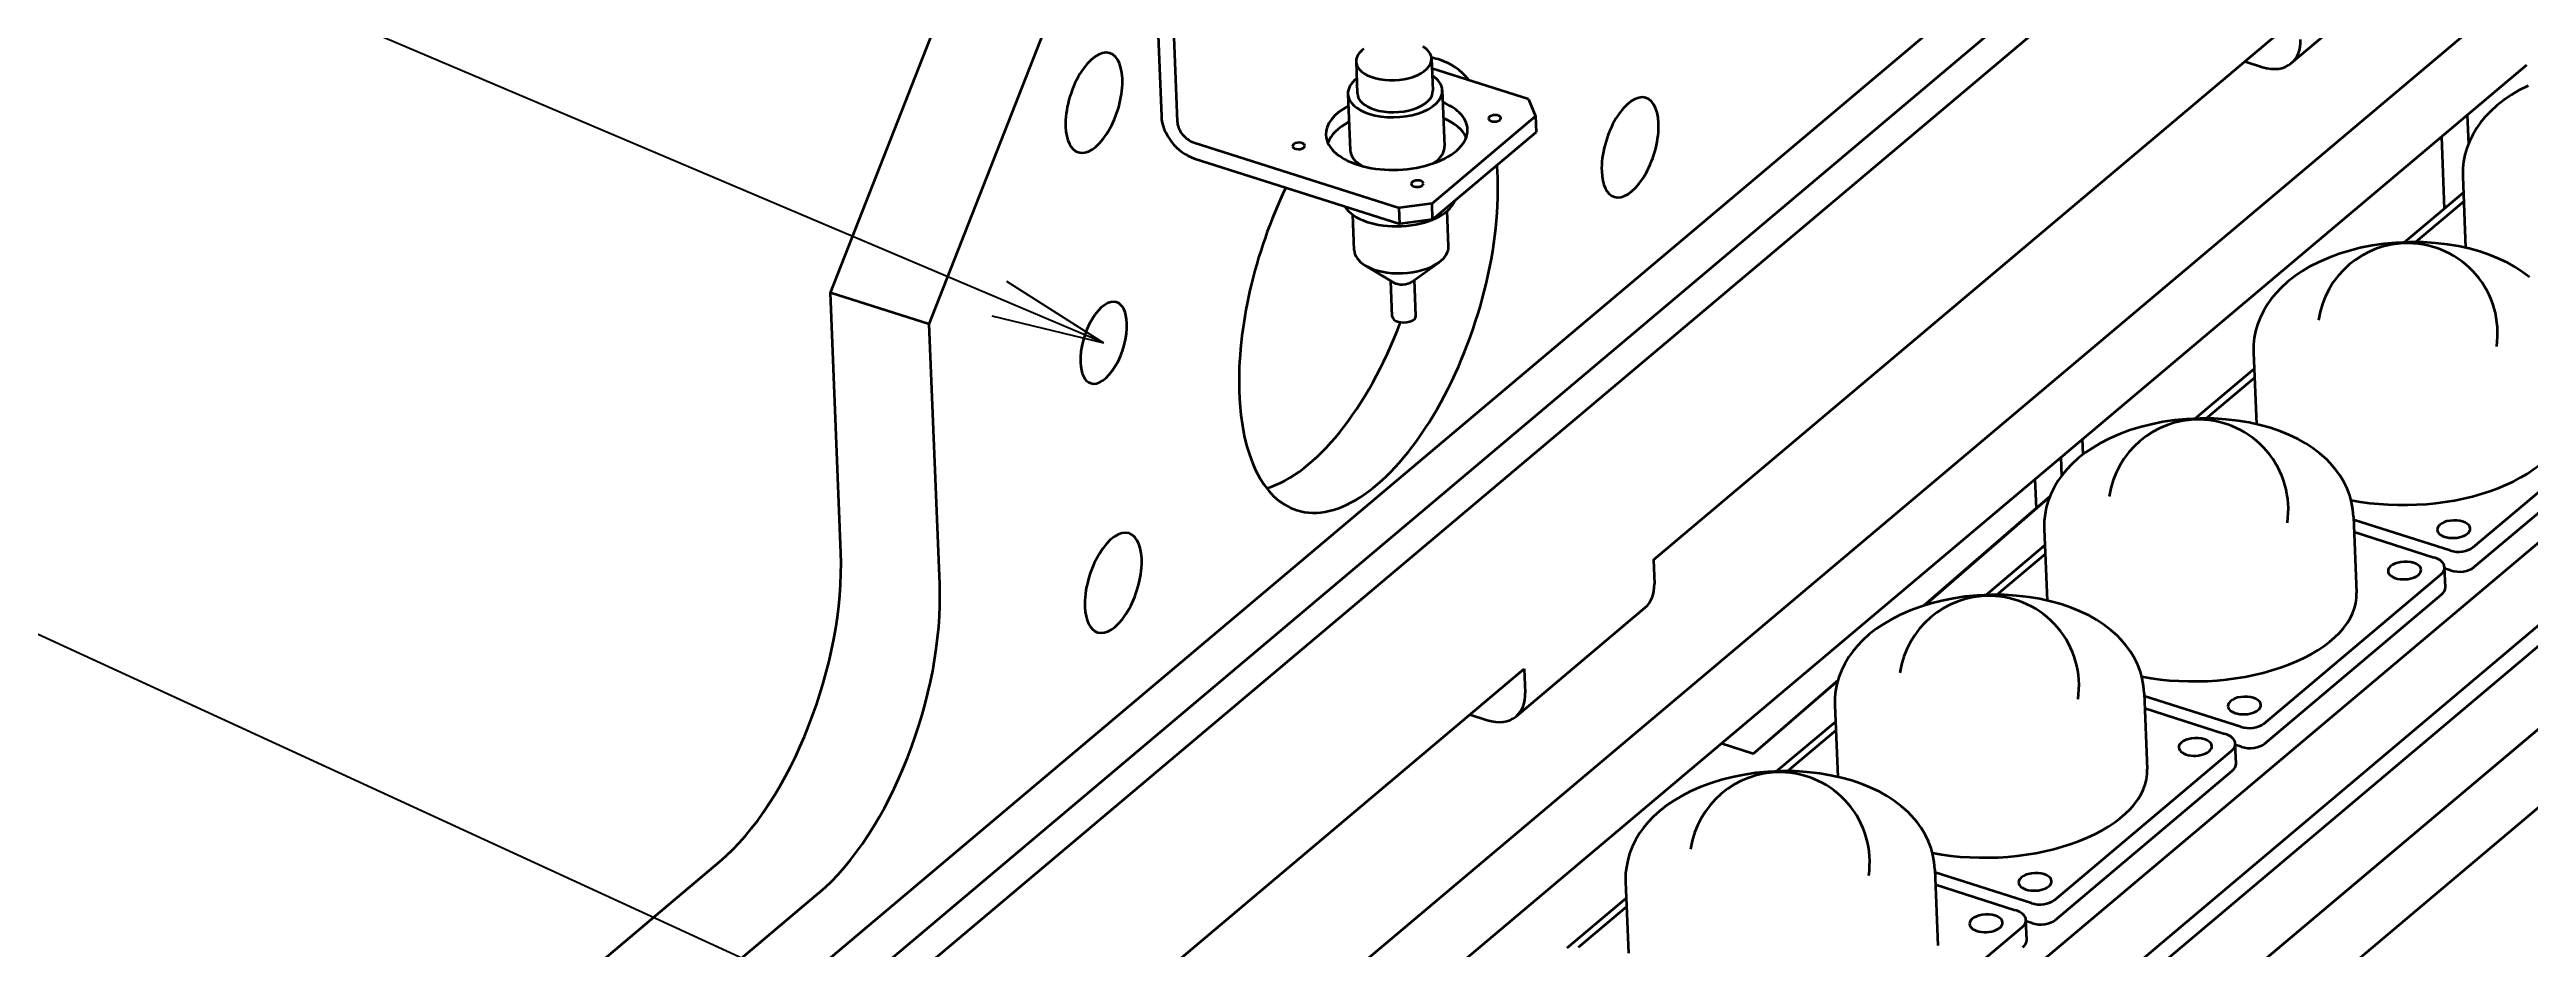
# Model space of a CAD drawing. Extents: x 0 to 18500, y -51 to 3802.
# Drawn here: x 3230 to 3754, y 1499 to 1689 of the extents above; entities that cross this region are included whole.
import ezdxf

# ---------------------------------------------------------------- set-up
doc = ezdxf.new("R2010")
doc.units = 0
doc.header["$MEASUREMENT"] = 0
doc.layers.get('0').update_dxf_attribs({"linetype": 'CONTINUOUS'})
doc.layers.get('DEFPOINTS').update_dxf_attribs({"linetype": 'CONTINUOUS'})
doc.layers.add('WORD_DIM', color=253, linetype='CONTINUOUS')
doc.styles.get("Standard").update_dxf_attribs({"font": 'romans.shx', "bigfont": 'bigfont.shx'})
doc.dimstyles.new('1-8', dxfattribs={"dimscale": 8, "dimtxt": 3.5, "dimasz": 3, "dimexe": 1, "dimexo": 0, "dimgap": 1, "dimtad": 3, "dimdsep": 46, "dimtxsty": 'Standard', "dimblk1": 'OPEN', "dimblk2": 'OPEN', "dimsah": 1, "dimcen": 0, "dimclrd": 256, "dimclre": 256, "dimclrt": 3, "dimadec": 0, "dimazin": 0, "dimtfac": 1, "dimtmove": 0, "dimatfit": 3, "dimldrblk": 'OPEN', "dimfxl": 0, "dimtolj": 1, "dimtzin": 0, "dimarcsym": 0})

# ---------------------------------------------------------------- blocks, each defined once
blk = doc.blocks.new('456')
at = {"color": 7, "lineweight": 35}
for p, q in [((4858.8, -1934.24), (4427.84, -2297.42)), ((4862.42, -1942.24), (4451.03, -2288.92)), ((4457.72, -2291.05), (4869.11, -1944.37)), ((4538.15, -2063.77), (4579.17, -1959.19)), ((4559.07, -2070.44), (4600.08, -1965.86)), ((4606.92, -1995.12), (4608.18, -2026.44)), ((4610.27, -1996.18), (4611.52, -2027.51)), ((4847.22, -2015.18), (4874.56, -1992.15)), ((4896.29, -1998.66), (4578.11, -2266.8)), ((4712.27, -2120.3), (4848.94, -2005.12)), ((4896.97, -2015.59), (4587.71, -2276.21)), ((4685.85, -2022.79), (4665.42, -2016.28)), ((4665.43, -2044.86), (4687.3, -2026.43)), ((4615.01, -2031.96), (4658.51, -2045.83)), ((4665.56, -2048.24), (4687.43, -2029.81)), ((4615.14, -2035.35), (4658.65, -2049.21)), ((4971.36, -2056.1), (4676.56, -2304.53)), ((4540.36, -2118.8), (4538.15, -2063.77)), ((4559.07, -2070.44), (4538.15, -2063.77)), ((4561.27, -2125.46), (4559.07, -2070.44)), ((4972.04, -2073.03), (4689.32, -2311.28)), ((4972.21, -2077.26), (4690.63, -2314.56)), ((4885.66, -2117.63), (4923.11, -2086.07)), ((4885.83, -2121.86), (4923.28, -2090.3)), ((4972.89, -2094.2), (4691.63, -2331.22)), ((4793.21, -2109.35), (4769.49, -2129.95)), ((4796.09, -2107), (4769.73, -2129.87)), ((4828.01, -2216.28), (4957.03, -2107.56)), ((4880.82, -2118.31), (4860.4, -2111.8)), ((4828.66, -2232.37), (4957.68, -2123.64)), ((4841.38, -2154.95), (4878.83, -2123.39)), ((4683.21, -2153.4), (4710.55, -2130.36)), ((4841.55, -2159.18), (4879, -2127.62)), ((4495.77, -2302.74), (4684.93, -2143.34)), ((4751.33, -2145.71), (4733.35, -2161.31)), ((4836.54, -2155.63), (4816.12, -2149.12)), ((4797.09, -2192.27), (4834.54, -2160.71)), ((4797.26, -2196.5), (4834.71, -2164.94)), ((4514.72, -2184.16), (4427.25, -2257.87)), ((4792.25, -2192.94), (4771.84, -2186.44)), ((4535.64, -2190.83), (4448.16, -2264.54)), ((4752.81, -2229.58), (4790.26, -2198.02))]:
    blk.add_line(p, q, dxfattribs=at)
at = {"color": 7, "lineweight": 35, "ltscale": 0.169443}
for p, q in [((4649.35, -2014.86), (4649.62, -2021.63)), ((4665.34, -2014.22), (4665.61, -2020.99))]:
    blk.add_line(p, q, dxfattribs=at)
at = {"color": 7, "lineweight": 35, "ltscale": 0.096809}
for p, q in [((4837.43, -2014.83), (4841.12, -2016)), ((4673.42, -2153.04), (4677.11, -2154.22))]:
    blk.add_line(p, q, dxfattribs=at)
at = {"color": 7, "lineweight": 35, "ltscale": 0.296525}
blk.add_line((4647.62, -2021.71), (4648.1, -2033.56), dxfattribs=at)
at = {"color": 7, "lineweight": 35, "ltscale": 0.296526}
blk.add_line((4667.61, -2020.91), (4668.08, -2032.76), dxfattribs=at)
at = {"color": 7, "lineweight": 35, "ltscale": 0.097883}
blk.add_line((4685.85, -2022.79), (4687.3, -2026.43), dxfattribs=at)
at = {"color": 7, "lineweight": 35, "ltscale": 0.084721}
for p, q in [((4687.3, -2026.43), (4687.43, -2029.81)), ((4658.65, -2049.21), (4658.51, -2045.83)), ((4665.56, -2048.24), (4665.43, -2044.86))]:
    blk.add_line(p, q, dxfattribs=at)
at = {"color": 7, "lineweight": 35, "ltscale": 0.15348}
blk.add_line((4884.43, -2026.15), (4884.68, -2032.29), dxfattribs=at)
at = {"color": 7, "lineweight": 35, "ltscale": 0.381031}
blk.add_line((4878.97, -2030.76), (4879.58, -2045.99), dxfattribs=at)
at = {"color": 7, "lineweight": 35, "ltscale": 0.407689}
for p, q in [((4871.16, -2053.08), (4883.63, -2042.57)), ((4826.88, -2090.4), (4839.35, -2079.89)), ((4782.6, -2127.72), (4795.07, -2117.21)), ((4738.32, -2165.03), (4750.79, -2154.53))]:
    blk.add_line(p, q, dxfattribs=at)
at = {"color": 7, "lineweight": 35, "ltscale": 0.37764}
for p, q in [((4883.5, -2039.15), (4884.1, -2054.24)), ((4839.21, -2076.47), (4839.82, -2091.56)), ((4794.93, -2113.78), (4795.54, -2128.88)), ((4750.65, -2151.1), (4751.25, -2166.19)), ((4706.37, -2188.42), (4706.97, -2203.51))]:
    blk.add_line(p, q, dxfattribs=at)
at = {"color": 7, "lineweight": 35, "ltscale": 0.187247}
blk.add_line((4648.95, -2054.73), (4648.65, -2047.24), dxfattribs=at)
at = {"color": 7, "lineweight": 35, "ltscale": 0.174617}
for p, q in [((4665.43, -2044.86), (4658.51, -2045.83)), ((4665.56, -2048.24), (4658.65, -2049.21))]:
    blk.add_line(p, q, dxfattribs=at)
at = {"color": 7, "lineweight": 35, "ltscale": 0.187248}
blk.add_line((4668.93, -2053.92), (4668.63, -2046.44), dxfattribs=at)
at = {"color": 7, "lineweight": 35, "ltscale": 0.333413}
for p, q in [((4883.71, -2044.45), (4873.51, -2053.04)), ((4839.43, -2081.77), (4829.23, -2090.36)), ((4795.14, -2119.08), (4784.95, -2127.68)), ((4750.86, -2156.4), (4740.66, -2165)), ((4706.58, -2193.72), (4696.38, -2202.31))]:
    blk.add_line(p, q, dxfattribs=at)
at = {"color": 7, "lineweight": 35, "ltscale": 0.174973}
blk.add_line((4657.28, -2061.58), (4651.29, -2057.97), dxfattribs=at)
at = {"color": 7, "lineweight": 35, "ltscale": 0.174984}
blk.add_line((4661.17, -2061.43), (4666.86, -2057.34), dxfattribs=at)
at = {"color": 7, "lineweight": 35, "ltscale": 0.189509}
blk.add_line((4657.02, -2068.82), (4656.72, -2061.24), dxfattribs=at)
at = {"color": 7, "lineweight": 35, "ltscale": 0.189511}
blk.add_line((4662.02, -2068.62), (4661.71, -2061.04), dxfattribs=at)
at = {"color": 7, "lineweight": 35, "ltscale": 0.080518}
blk.add_line((4803.2, -2097.94), (4803.07, -2094.72), dxfattribs=at)
at = {"color": 7, "lineweight": 35, "ltscale": 0.097526}
blk.add_line((4798.43, -2098.63), (4798.59, -2102.53), dxfattribs=at)
at = {"color": 7, "lineweight": 35, "ltscale": 0.153081}
blk.add_line((4792.97, -2103.23), (4793.21, -2109.35), dxfattribs=at)
at = {"color": 7, "lineweight": 35, "ltscale": 0.095164}
blk.add_line((4793.21, -2109.35), (4796.12, -2106.9), dxfattribs=at)
at = {"color": 7, "lineweight": 35, "ltscale": 0.402427}
for p, q in [((4860.38, -2111.16), (4861.02, -2127.24)), ((4771.81, -2185.79), (4772.46, -2201.88))]:
    blk.add_line(p, q, dxfattribs=at)
at = {"color": 7, "lineweight": 35, "ltscale": 0.442598}
for p, q in [((4860.51, -2114.37), (4877.38, -2119.75)), ((4816.23, -2151.69), (4833.09, -2157.07)), ((4771.94, -2189.01), (4788.81, -2194.39))]:
    blk.add_line(p, q, dxfattribs=at)
at = {"color": 7, "lineweight": 35, "ltscale": 0.127082}
blk.add_line((4712.27, -2120.3), (4712.47, -2125.38), dxfattribs=at)
at = {"color": 7, "lineweight": 35, "ltscale": 0.105902}
for p, q in [((4879.81, -2126.09), (4879.64, -2121.85)), ((4835.53, -2163.41), (4835.36, -2159.17))]:
    blk.add_line(p, q, dxfattribs=at)
at = {"color": 7, "lineweight": 35, "ltscale": 0.03513}
blk.add_line((4880.99, -2122.54), (4879.65, -2122.11), dxfattribs=at)
at = {"color": 7, "lineweight": 35, "ltscale": 0.127083}
blk.add_line((4684.93, -2143.34), (4685.14, -2148.42), dxfattribs=at)
at = {"color": 7, "lineweight": 35, "ltscale": 0.412294}
blk.add_line((4751.27, -2145.89), (4738.82, -2156.7), dxfattribs=at)
at = {"color": 7, "lineweight": 35, "ltscale": 0.402428}
blk.add_line((4816.1, -2148.48), (4816.74, -2164.56), dxfattribs=at)
at = {"color": 7, "lineweight": 35, "ltscale": 0.178731}
blk.add_line((4733.35, -2161.31), (4738.82, -2156.7), dxfattribs=at)
at = {"color": 7, "lineweight": 35, "ltscale": 0.176962}
blk.add_line((4733.35, -2161.31), (4726.61, -2159.16), dxfattribs=at)
at = {"color": 7, "lineweight": 35, "ltscale": 0.035131}
for p, q in [((4836.71, -2159.86), (4835.37, -2159.43)), ((4792.42, -2197.18), (4791.08, -2196.75))]:
    blk.add_line(p, q, dxfattribs=at)
at = {"color": 7, "lineweight": 35, "ltscale": 0.40768}
blk.add_line((4694.03, -2202.35), (4706.5, -2191.84), dxfattribs=at)
at = {"color": 7, "lineweight": 35, "ltscale": 0.105903}
blk.add_line((4791.24, -2200.72), (4791.07, -2196.49), dxfattribs=at)
at = {"color": 7, "lineweight": 35}
for points in [[(4897.35, -2019.95), (4895.31, -2020.99), (4893.77, -2021.91), (4892.27, -2022.93), (4890.7, -2024.15), (4889.35, -2025.39), (4888.19, -2026.61), (4887.27, -2027.74), (4886.47, -2028.86), (4885.59, -2030.33), (4884.91, -2031.73), (4884.36, -2033.18), (4883.95, -2034.6), (4883.67, -2036.01), (4883.52, -2037.4), (4883.48, -2038.56), (4883.5, -2039.15)], [(4897.61, -2060.5), (4896.08, -2059.33), (4894.57, -2058.34), (4892.99, -2057.45), (4891, -2056.5), (4889.26, -2055.79), (4887.1, -2055.05), (4884.88, -2054.43), (4882.6, -2053.93), (4880.29, -2053.54), (4877.64, -2053.24), (4875.09, -2053.08), (4872.22, -2053.05), (4869.35, -2053.18), (4866.81, -2053.43), (4864.3, -2053.8), (4861.82, -2054.29), (4859.54, -2054.87), (4857.32, -2055.55), (4855.15, -2056.35), (4853.06, -2057.26), (4851.03, -2058.31), (4849.49, -2059.23), (4847.99, -2060.25), (4846.42, -2061.47), (4845.07, -2062.71), (4843.91, -2063.93), (4842.99, -2065.05), (4842.19, -2066.18), (4841.31, -2067.65), (4840.63, -2069.05), (4840.07, -2070.5), (4839.66, -2071.92), (4839.39, -2073.33), (4839.24, -2074.72), (4839.2, -2075.88), (4839.21, -2076.47)], [(4854.63, -2098.98), (4853.33, -2097.82), (4851.8, -2096.65), (4850.29, -2095.66), (4848.7, -2094.77), (4846.72, -2093.81), (4844.98, -2093.11), (4842.82, -2092.36), (4840.6, -2091.75), (4838.32, -2091.24), (4836.01, -2090.86), (4833.36, -2090.55), (4830.81, -2090.4), (4827.94, -2090.37), (4825.06, -2090.5), (4822.53, -2090.75), (4820.02, -2091.11), (4817.54, -2091.61), (4815.26, -2092.18), (4813.04, -2092.87), (4810.87, -2093.67), (4808.78, -2094.58), (4806.74, -2095.63), (4805.2, -2096.55), (4803.7, -2097.56), (4802.14, -2098.79), (4800.78, -2100.03), (4799.63, -2101.25), (4798.71, -2102.37), (4797.91, -2103.5), (4797.03, -2104.97), (4796.34, -2106.37), (4795.79, -2107.81), (4795.38, -2109.24), (4795.11, -2110.65), (4794.96, -2112.03), (4794.92, -2113.2), (4794.93, -2113.78)], [(4860.38, -2111.16), (4860.25, -2109.63), (4859.96, -2108.05), (4859.57, -2106.66), (4859.02, -2105.21), (4858.3, -2103.74), (4857.46, -2102.34), (4856.59, -2101.14), (4855.44, -2099.8), (4854.63, -2098.98)], [(4810.35, -2136.3), (4809.05, -2135.14), (4807.51, -2133.97), (4806, -2132.98), (4804.42, -2132.09), (4802.44, -2131.13), (4800.7, -2130.42), (4798.54, -2129.68), (4796.31, -2129.06), (4794.04, -2128.56), (4791.73, -2128.17), (4789.08, -2127.87), (4786.52, -2127.71), (4783.65, -2127.69), (4780.78, -2127.82), (4778.25, -2128.06), (4775.73, -2128.43), (4773.25, -2128.93), (4770.98, -2129.5), (4768.75, -2130.19), (4766.59, -2130.98), (4764.5, -2131.9), (4762.46, -2132.95), (4760.92, -2133.86), (4759.42, -2134.88), (4757.86, -2136.11), (4756.5, -2137.34), (4755.35, -2138.57), (4754.42, -2139.69), (4753.62, -2140.82), (4752.74, -2142.28), (4752.06, -2143.69), (4751.51, -2145.13), (4751.1, -2146.56), (4750.82, -2147.97), (4750.67, -2149.35), (4750.64, -2150.52), (4750.65, -2151.1)], [(4816.1, -2148.48), (4815.96, -2146.95), (4815.67, -2145.37), (4815.28, -2143.98), (4814.74, -2142.53), (4814.02, -2141.06), (4813.17, -2139.66), (4812.31, -2138.46), (4811.16, -2137.12), (4810.35, -2136.3)], [(4766.07, -2173.62), (4764.76, -2172.45), (4763.23, -2171.28), (4761.72, -2170.3), (4760.14, -2169.4), (4758.15, -2168.45), (4756.42, -2167.74), (4754.25, -2167), (4752.03, -2166.38), (4749.76, -2165.88), (4747.44, -2165.49), (4744.79, -2165.19), (4742.24, -2165.03), (4739.37, -2165), (4736.5, -2165.13), (4733.96, -2165.38), (4731.45, -2165.75), (4728.97, -2166.24), (4726.7, -2166.82), (4724.47, -2167.5), (4722.31, -2168.3), (4720.21, -2169.22), (4718.18, -2170.26), (4716.64, -2171.18), (4715.14, -2172.2), (4713.57, -2173.43), (4712.22, -2174.66), (4711.06, -2175.88), (4710.14, -2177.01), (4709.34, -2178.13), (4708.46, -2179.6), (4707.78, -2181.01), (4707.22, -2182.45), (4706.82, -2183.87), (4706.54, -2185.28), (4706.39, -2186.67), (4706.35, -2187.84), (4706.37, -2188.42)], [(4771.81, -2185.79), (4771.68, -2184.27), (4771.39, -2182.68), (4771, -2181.3), (4770.45, -2179.85), (4769.74, -2178.38), (4768.89, -2176.98), (4768.03, -2175.78), (4766.88, -2174.44), (4766.07, -2173.62)]]:
    blk.add_lwpolyline(points, dxfattribs=at)
for centre, start, end in [((4871.82, -2072.32), 89.2428, 171.5925), ((4871.82, -2072.32), 351.5925, 89.2428), ((4827.54, -2109.64), 89.2428, 171.5925), ((4827.54, -2109.64), 351.5925, 89.2428), ((4783.26, -2146.95), 89.2428, 171.5925), ((4783.26, -2146.95), 351.5925, 89.2428), ((4738.98, -2184.27), 89.2428, 171.5925), ((4738.98, -2184.27), 351.5925, 89.2428)]:
    blk.add_arc(centre, 19.05, start, end, dxfattribs=at)
for centre, major_axis, ratio, start_param, end_param in [((4657.34, -2014.54), (-7.99, -0.32), 0.531249, 5.605308, 6.283153), ((4657.34, -2014.54), (-7.99, -0.32), 0.531249, 3.141561, 3.819501), ((4840.78, -2007.54), (6.44, -7.65), 0.699187, 6.283144, 7.016336), ((4593.92, -2023.56), (3.34, 10.48), 0.478447, 6.283146, 8.503732), ((4593.92, -2023.56), (3.34, 10.48), 0.478447, 3.141553, 6.283146), ((4657.34, -2014.54), (-7.99, -0.32), 0.531249, 6.283153, 9.424746), ((4651.99, -2062.14), (15.19, 47.64), 0.478447, 6.283146, 6.362127), ((4651.99, -2062.14), (15.19, 47.64), 0.478447, 5.983962, 6.283146), ((4840.78, -2007.54), (6.44, -7.65), 0.699187, 5.44554, 6.283144), ((4657.62, -2021.31), (-9.99, -0.4), 0.531249, 5.639692, 6.283153), ((4657.62, -2021.31), (-9.99, -0.4), 0.531249, 6.283153, 7.253877), ((4657.62, -2021.31), (7.99, 0.32), 0.531249, 3.141561, 4.112284), ((4657.62, -2021.31), (-9.99, -0.4), 0.531249, 0.970691, 3.141561), ((4657.62, -2021.31), (7.99, 0.32), 0.531249, 4.112284, 6.283153), ((4657.62, -2021.31), (-9.99, -0.4), 0.531249, 3.141561, 3.785087), ((4707.34, -2033), (3.34, 10.48), 0.478447, 6.283146, 8.503732), ((4707.34, -2033), (3.34, 10.48), 0.478447, 3.141553, 6.283146), ((4614.87, -2028.57), (5.16, -6.12), 0.699187, 3.874743, 5.44554), ((4614.87, -2028.57), (2.58, -3.06), 0.699187, 3.874743, 5.44554), ((4657.96, -2029.78), (-14.99, -0.6), 0.531249, 5.442231, 6.283174), ((4658.09, -2033.16), (-14.99, -0.6), 0.531249, 5.442231, 6.068875), ((4657.96, -2029.78), (-14.99, -0.6), 0.531249, 3.612284, 3.982705), ((4658.09, -2033.16), (-14.99, -0.6), 0.531249, 3.355923, 3.982705), ((4657.96, -2029.78), (-14.99, -0.6), 0.531249, 3.141581, 3.612284), ((4678.71, -2026.86), (1.3, 0.05), 0.531249, 0.470691, 3.141569), ((4678.7, -2026.87), (1.29, 0.05), 0.532415, 3.141798, 3.613479), ((4678.71, -2026.86), (1.3, 0.05), 0.531249, 3.612284, 6.283162), ((4678.71, -2026.86), (1.29, 0.05), 0.532415, 0.000205, 0.471886), ((4593.92, -2023.56), (3.34, 10.48), 0.478447, 2.220546, 3.141553), ((4637.21, -2032.69), (1.3, 0.05), 0.531249, 0.470691, 3.141569), ((4637.2, -2032.69), (1.29, 0.05), 0.532415, 3.141798, 3.613479), ((4637.21, -2032.69), (1.3, 0.05), 0.531249, 3.612284, 6.283162), ((4637.21, -2032.69), (1.29, 0.05), 0.532415, 0.000205, 0.471886), ((4657.96, -2029.78), (-14.99, -0.6), 0.531249, 6.283174, 9.424767), ((4658.09, -2033.16), (9.99, 0.4), 0.531249, 5.563259, 6.283153), ((4658.09, -2033.16), (9.99, 0.4), 0.531249, 3.141561, 3.861895), ((4651.99, -2062.14), (15.19, 47.64), 0.478447, 5.362139, 5.418427), ((4707.34, -2033), (3.34, 10.48), 0.478447, 2.220546, 3.141553), ((4651.99, -2062.14), (15.19, 47.64), 0.478447, 1.279838, 3.141553), ((4651.99, -2062.14), (15.19, 47.64), 0.478447, 3.141553, 5.362139), ((4662.31, -2040.69), (1.3, 0.05), 0.531249, 0.470691, 3.141581), ((4662.31, -2040.69), (1.3, 0.05), 0.531249, 3.141581, 6.283174), ((4662.31, -2040.69), (1.3, 0.05), 0.531249, 6.283174, 6.753877), ((4658.5, -2043.32), (11.99, 0.48), 0.531249, 3.415744, 6.051945), ((4658.94, -2054.33), (9.99, 0.4), 0.531249, 5.605308, 6.283153), ((4658.94, -2054.33), (9.99, 0.4), 0.531249, 3.141561, 3.819501), ((4658.94, -2054.33), (9.99, 0.4), 0.531249, 3.819501, 5.605308), ((4659.19, -2060.67), (2.5, 0.1), 0.531249, 3.819501, 5.605308), ((4595.96, -2074.35), (-2.73, -8.57), 0.478447, 3.141553, 5.362139), ((4595.96, -2074.35), (-2.73, -8.57), 0.478447, 2.220546, 3.141553), ((4659.52, -2068.72), (2.5, 0.1), 0.531249, 3.141561, 4.112284), ((4659.52, -2068.72), (2.5, 0.1), 0.531249, 4.112284, 6.283153), ((4595.96, -2074.35), (2.73, 8.57), 0.478447, 3.141553, 5.362139), ((4637.77, -2057.61), (15.19, 47.64), 0.478447, 3.458885, 4.603581), ((4595.96, -2074.35), (2.73, 8.57), 0.478447, 2.220546, 3.141553), ((4872.58, -2091.24), (-32.72, -1.31), 0.531249, 1.150039, 3.141581), ((4598, -2125.15), (3.34, 10.48), 0.478447, 6.283146, 8.503732), ((4598, -2125.15), (3.34, 10.48), 0.478447, 3.141553, 6.283146), ((4881.57, -2113.79), (3.5, 0.14), 0.531249, 0.000022, 3.141614), ((4881.57, -2113.79), (3.5, 0.14), 0.531249, 3.141614, 5.68308), ((4881.57, -2113.79), (3.5, 0.14), 0.531249, 5.68308, 6.283207), ((4513.02, -2141.83), (15.19, 47.64), 0.478447, 3.791343, 5.362139), ((4871.18, -2122.54), (3.5, 0.14), 0.531249, 0.000022, 3.141614), ((4874.64, -2122.06), (5, 0.2), 0.531249, 0.000047, 0.970691), ((4874.64, -2122.06), (5, 0.2), 0.531249, 5.68308, 6.283232), ((4882.73, -2116.7), (3.5, 0.14), 0.531249, 4.112284, 5.68308), ((4882.9, -2120.93), (3.5, 0.14), 0.531249, 4.112284, 5.68308), ((4533.94, -2148.5), (15.19, 47.64), 0.478447, 3.791343, 5.362139), ((4704.1, -2122.71), (6.44, -7.65), 0.699187, 6.283144, 7.016336), ((4828.3, -2128.56), (-32.72, -1.31), 0.531249, 1.150039, 3.141581), ((4871.18, -2122.54), (3.5, 0.14), 0.531249, 3.141614, 5.68308), ((4871.18, -2122.54), (3.5, 0.14), 0.531249, 5.68308, 6.283207), ((4874.81, -2126.29), (5, 0.2), 0.531249, 5.68308, 6.283232), ((4598, -2125.15), (3.34, 10.48), 0.478447, 2.220546, 3.141553), ((4676.77, -2145.75), (6.44, -7.65), 0.699187, 6.283144, 7.016336), ((4676.77, -2145.75), (6.44, -7.65), 0.699187, 5.44554, 6.283144), ((4837.29, -2151.1), (3.5, 0.14), 0.531249, 0.000022, 3.141614), ((4837.29, -2151.1), (3.5, 0.14), 0.531249, 3.141614, 5.68308), ((4837.29, -2151.1), (3.5, 0.14), 0.531249, 5.68308, 6.283207), ((4826.9, -2159.86), (3.5, 0.14), 0.531249, 0.000022, 3.141614), ((4830.36, -2159.37), (5, 0.2), 0.531249, 0.000047, 0.970691), ((4838.45, -2154.01), (3.5, 0.14), 0.531249, 4.112284, 5.68308), ((4826.9, -2159.86), (3.5, 0.14), 0.531249, 3.141614, 5.68308), ((4826.9, -2159.86), (3.5, 0.14), 0.531249, 5.68308, 6.283207), ((4830.36, -2159.37), (5, 0.2), 0.531249, 5.68308, 6.283232), ((4830.53, -2163.61), (5, 0.2), 0.531249, 5.68308, 6.283232), ((4838.62, -2158.25), (3.5, 0.14), 0.531249, 4.112284, 5.68308), ((4784.02, -2165.87), (-32.72, -1.31), 0.531249, 1.150039, 3.141581), ((4793.01, -2188.42), (3.5, 0.14), 0.531249, 0.000022, 3.141614), ((4793.01, -2188.42), (3.5, 0.14), 0.531249, 3.141614, 5.68308), ((4793.01, -2188.42), (3.5, 0.14), 0.531249, 5.68308, 6.283207), ((4845.11, -2188.59), (69.14, 2.77), 0.531249, 5.18764, 6.178521), ((4782.62, -2197.18), (3.5, 0.14), 0.531249, 0.000022, 3.141614), ((4786.08, -2196.69), (5, 0.2), 0.531249, 0.000047, 0.970691), ((4794.17, -2191.33), (3.5, 0.14), 0.531249, 4.112284, 5.68308), ((4782.62, -2197.18), (3.5, 0.14), 0.531249, 3.141614, 5.68308), ((4782.62, -2197.18), (3.5, 0.14), 0.531249, 5.68308, 6.283207), ((4786.08, -2196.69), (5, 0.2), 0.531249, 5.68308, 6.283232), ((4786.25, -2200.92), (5, 0.2), 0.531249, 5.68308, 6.283232), ((4794.34, -2195.56), (3.5, 0.14), 0.531249, 4.112284, 5.68308)]:
    blk.add_ellipse(centre, major_axis=major_axis, ratio=ratio, start_param=start_param, end_param=end_param, dxfattribs=at)
blk = doc.blocks.new('aa1')
for p, q in [((0, 0), (-1, 0)), ((-0.4, 0.0667), (0, 0)), ((-0.4, -0.0667), (0, 0))]:
    blk.add_line(p, q)
blk = doc.blocks.new('aa2')
blk.add_circle((0, 0), 1)
blk = doc.blocks.new('*D1581')
at = {"layer": 'DEFPOINTS', "color": 0, "linetype": 'Continuous'}
for p in [(2979.77, 1678.87), (2979.77, 1678.87), (3488.71, 1444.87)]:
    blk.add_point(p, dxfattribs=at)
at = {"layer": 'WORD_DIM', "linetype": 'Continuous', "lineweight": -2}
blk.add_line((3434.19, 1469.94), (3034.28, 1653.8), dxfattribs=at)
at = {"layer": 'WORD_DIM', "linetype": 'Continuous', "lineweight": -2, "xscale": 60, "yscale": 60, "zscale": 60}
for name, p, rotation in [('aa2', (2979.77, 1678.87), 155.3082878295322), ('aa1', (3488.71, 1444.87), 335.3082878295322)]:
    blk.add_blockref(name, p, dxfattribs=dict(at, rotation=rotation))
at = {"layer": 'WORD_DIM', "color": 3, "linetype": 'Continuous', "insert": (3234.24, 1561.87), "char_height": 0.000008, "attachment_point": 5, "rotation": 335.3083}
blk.add_mtext('\\A1;560.15', dxfattribs=at)
blk = doc.blocks.new('_OPEN')
at = {"color": 0}
for p, q in [((-1, 0.1667), (0, 0)), ((-1, -0.1667), (0, 0)), ((0, 0), (-1, 0))]:
    blk.add_line(p, q, dxfattribs=at)
blk = doc.blocks.new('*D1586')
at = {"layer": 'DEFPOINTS', "color": 0, "linetype": 'Continuous'}
for p in [(2979.77, 1827.47), (2979.77, 1827.47), (3453.1, 1626.64)]:
    blk.add_point(p, dxfattribs=at)
at = {"layer": 'WORD_DIM', "linetype": 'Continuous', "lineweight": -2}
blk.add_line((3397.87, 1650.07), (3035, 1804.04), dxfattribs=at)
at = {"layer": 'WORD_DIM', "linetype": 'Continuous', "lineweight": -2, "xscale": 60, "yscale": 60, "zscale": 60}
for name, p, rotation in [('aa2', (2979.77, 1827.47), 157.0086364000079), ('aa1', (3453.1, 1626.64), 337.0086364000079)]:
    blk.add_blockref(name, p, dxfattribs=dict(at, rotation=rotation))
at = {"layer": 'WORD_DIM', "color": 3, "linetype": 'Continuous', "insert": (3216.44, 1727.06), "char_height": 0.000008, "attachment_point": 5, "rotation": 337.0086}
blk.add_mtext('\\A1;514.17', dxfattribs=at)

msp = doc.modelspace()

# ---------------------------------------------------------------- block references
at = {"layer": 'WORD_DIM', "linetype": 'Continuous'}
msp.add_blockref('456', (-1142.85904, 3700.99392), dxfattribs=at)

# ---------------------------------------------------------------- dimensions: what is measured, and where the dimension line sits
at = {"layer": 'WORD_DIM', "color": 3, "linetype": 'Continuous'}
for p1, p2, picture, middle in [((3453.10039, 1626.63921), (2979.77071, 1827.47154), '*D1586', (3216.43555, 1727.05538)), ((3488.70629, 1444.87339), (2979.77071, 1678.86842), '*D1581', (3234.2385, 1561.87091))]:
    dim = msp.add_aligned_dim(p1=p1, p2=p2, distance=0, dimstyle='1-8', override={"dimtxt": 1e-06, "dimasz": 7.5, "dimgap": 0, "dimblk1": 'aa1', "dimblk2": 'aa2', "dimse1": 1, "dimse2": 1}, dxfattribs=at)
    dim.commit()
    dim.dimension.update_dxf_attribs({"geometry": picture, "text_midpoint": middle})

doc.saveas('drawing.dxf')
